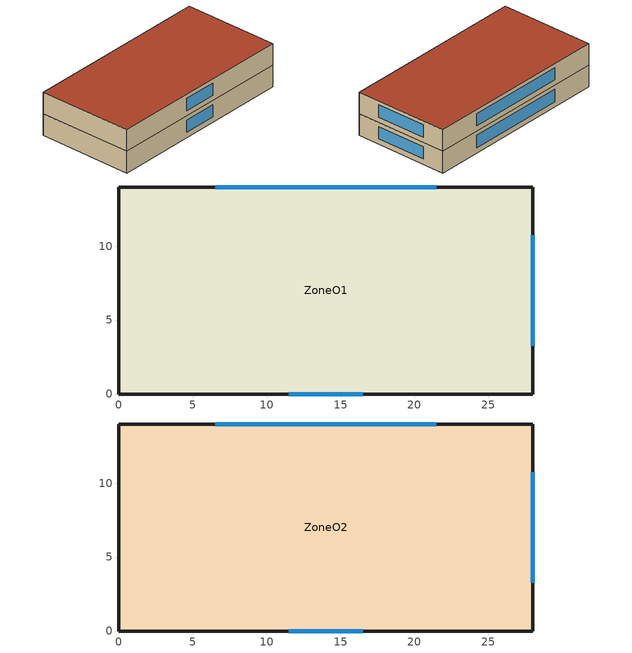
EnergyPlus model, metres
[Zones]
ZoneO1
 floor ground (FloorConst): 0,0 0,14 28,14 28,0 z0
 wall outside (ExtWallConst): 0,0 28,0 28,14 0,14 0,0 z0:3.2
 window (WindowConst): 21.47,14 6.53,14 / 28,3.27 28,10.73 / 11.51,0 16.49,0 z0.8:2.6
ZoneO2
 floor to ZoneO1 (FloorConst): 0,0 0,14 28,14 28,0 z3.2
 wall outside (ExtWallConst): 0,0 28,0 28,14 0,14 0,0 z3.2:6.4
 window (WindowConst): 21.47,14 6.53,14 / 28,3.27 28,10.73 / 11.51,0 16.49,0 z4:5.8
 roof outside (RoofConst): 0,0 28,0 28,14 0,14 z6.4
[Building]
Office Chicago: 30, City, 0.04, 0.4, FullExterior, 25, 6
[Material]
Concrete100mm: MediumRough, 0.1, 1.311, 2240, 836.8
Stucco25mm: Rough, 0.025, 0.72, 1856, 840
WallInsulation: Rough, 0.12, 0.0707, 32, 1210
RoofInsulation: Rough, 0.17, 0.0355, 32, 1210
RoofMembrane: Rough, 0.0095, 0.16, 1120, 1460
MetalDeck: Smooth, 0.0015, 45, 7680, 420
Gypsum12.7mm: Smooth, 0.0127, 0.16, 784.9, 830
Carpet12.7mm: Rough, 0.0127, 0.06, 288, 1380
[WindowMaterial:SimpleGlazingSystem]
GlazingSys: 3.4, 0.5, 0.72
[Construction]
ExtWallConst: Stucco25mm, WallInsulation, Gypsum12.7mm
RoofConst: RoofMembrane, RoofInsulation, MetalDeck
FloorConst: Concrete100mm, Carpet12.7mm
WindowConst: GlazingSys
[Zone]
ZoneO1; ZoneO2: 0, 0, 0, 0, 1, 1
[People]
PeopleO1: ZoneO1, OccSched, Area/Person, , , 20, 0.3, , ActivitySched
PeopleO2: ZoneO2, OccSched, Area/Person, , , 20, 0.3, , ActivitySched
[Lights]
LightsO1: ZoneO1, LightsSched, Watts/Area, , 7.4, , 0, 0.7, 0.2
LightsO2: ZoneO2, LightsSched, Watts/Area, , 7.4, , 0, 0.7, 0.2
[ElectricEquipment]
EquipO1: ZoneO1, EquipSched, Watts/Area, , 6.6, , 0, 0.5, 0
EquipO2: ZoneO2, EquipSched, Watts/Area, , 6.6, , 0, 0.5, 0
[ZoneInfiltration:DesignFlowRate]
InfilO1: ZoneO1, AlwaysOn, AirChanges/Hour, , , , 0.45, 1, 0, 0, 0
InfilO2: ZoneO2, AlwaysOn, AirChanges/Hour, , , , 0.45, 1, 0, 0, 0
[HVACTemplate:Thermostat]
ZoneTStat: HeatSetSched, , CoolSetSched
[HVACTemplate:Zone:Unitary]
ZoneO1; ZoneO2: ZoneTStat, AlwaysOn, autosize, , , 0.006, , 0.5, 500, 0.9, 3.3, Gas, 0.88
[Schedule:Compact]
AlwaysOn: Fraction, Through: 12/31, For: AllDays, Until: 24:00, 1
OccSched: Fraction, Through: 12/31, For: Weekdays, Until: 08:00, 0, Until: 18:00, 1, Until: 24:00, 0, For: AllOtherDays, Until: 24:00, 0
LightsSched: Fraction, Through: 12/31, For: Weekdays, Until: 08:00, 0.05, Until: 18:00, 0.8, Until: 24:00, 0.05, For: AllOtherDays, Until: 24:00, 0.05
EquipSched: Fraction, Through: 12/31, For: Weekdays, Until: 08:00, 0.35, Until: 18:00, 1, Until: 24:00, 0.35, For: AllOtherDays, Until: 24:00, 0.35
ActivitySched: ActivityLevel, Through: 12/31, For: AllDays, Until: 24:00, 130
HeatSetSched: Temperature, Through: 12/31, For: Weekdays, Until: 08:00, 16.5, Until: 18:00, 21.5, Until: 24:00, 16.5, For: AllOtherDays, Until: 24:00, 16.5
CoolSetSched: Temperature, Through: 12/31, For: Weekdays, Until: 08:00, 29.5, Until: 18:00, 24.5, Until: 24:00, 29.5, For: AllOtherDays, Until: 24:00, 29.5
